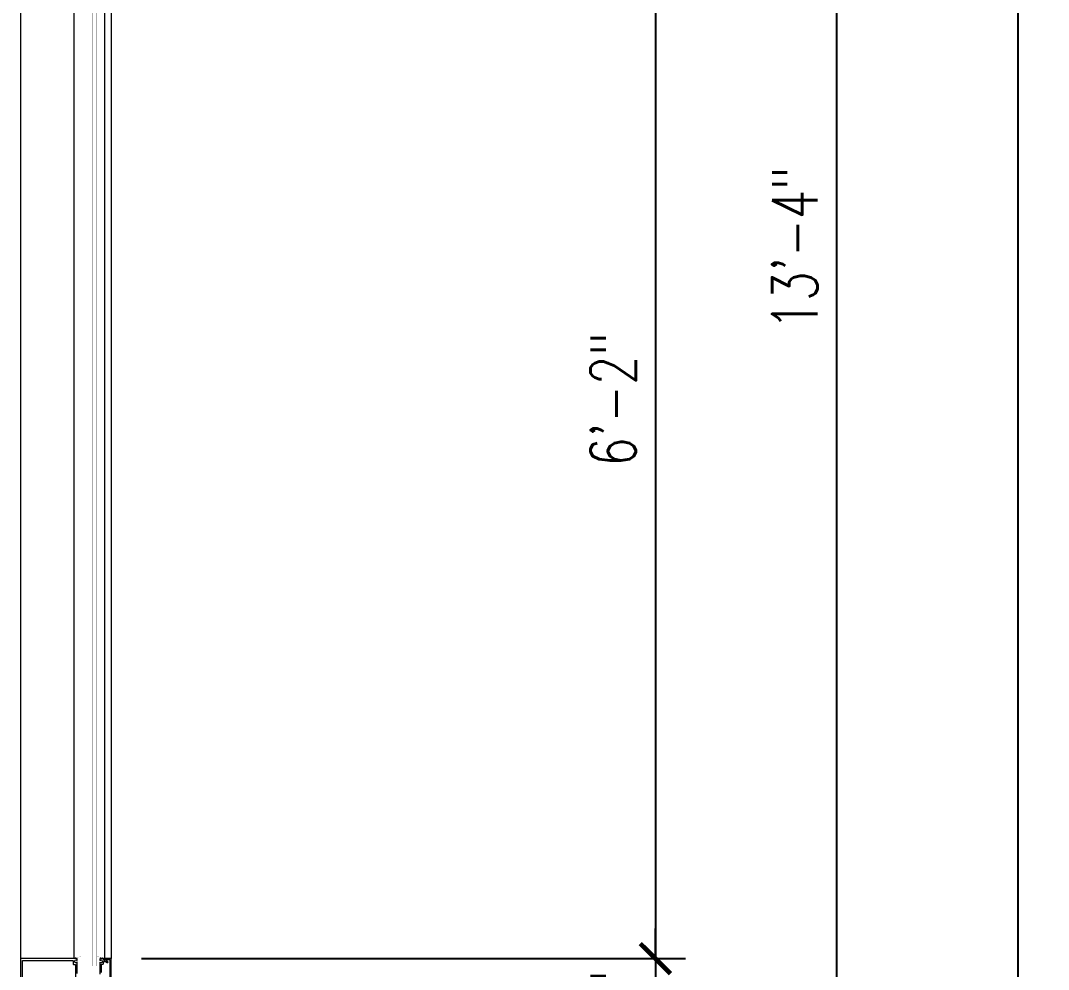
# Model space of a CAD drawing. Header units: inches. Extents: x 3850 to 5846, y -3 to 909.
# Drawn here: x 5740.9 to 5808.9, y 601.3 to 664.1 of the extents above; entities that cross this region are included whole.
import ezdxf

# ---------------------------------------------------------------- set-up
doc = ezdxf.new("R2010")
doc.units = ezdxf.units.IN
doc.header["$LTSCALE"] = 0.5
doc.header["$MEASUREMENT"] = 0
doc.layers.get('0').update_dxf_attribs({"lineweight": 18})
doc.layers.get('Defpoints').update_dxf_attribs({"color": 140, "lineweight": 18})
for name, color, linetype, lineweight in [('A-Anno-Dims', 211, 'Continuous', 18), ('A-Detl-Fine', 90, 'Continuous', 18), ('A-Detl-Medm', 31, 'Continuous', 25), ('A-Detl-Thin', 150, 'Continuous', 18), ('A-Detl-Wide', 213, 'Continuous', 50)]:
    doc.layers.add(name, color=color, linetype=linetype, lineweight=lineweight)
doc.styles.add('Arch-Dim', font='romans.shx', dxfattribs={"width": 0.75})
doc.dimstyles.new('Aec-Arch-I-96', dxfattribs={"dimscale": 96, "dimtxt": 0.09375, "dimasz": 0.0625, "dimexe": 0.0625, "dimexo": 0.0625, "dimgap": 0.03125, "dimtad": 1, "dimdec": 4, "dimzin": 3, "dimdsep": 46, "dimlunit": 4, "dimtxsty": 'Arch-Dim', "dimblk": 'ARCHTICK', "dimcen": 0.09375, "dimazin": 2, "dimtfac": 0.75, "dimtdec": 4, "dimtix": 1, "dimtmove": 2, "dimatfit": 2, "dimfxl": 1, "dimtolj": 1, "dimtzin": 0, "dimarcsym": 0})

# ---------------------------------------------------------------- blocks, each defined once
blk = doc.blocks.new('_ArchTick')
at = {"color": 0, "linetype": 'ByBlock', "const_width": 0.15}
blk.add_lwpolyline([(-0.5, -0.5), (0.5, 0.5)], dxfattribs=at)
blk = doc.blocks.new('*D239')
at = {"layer": 'A-Anno-Dims', "color": 0, "lineweight": -2, "transparency": 16777216}
for p, q in [((5748.92, 729.004), (5796.92, 729.004)), ((5794.92, 569.004), (5794.92, 729.004)), ((5748.92, 569.004), (5796.92, 569.004))]:
    blk.add_line(p, q, dxfattribs=at)
at = {"layer": 'Defpoints', "color": 0, "transparency": 16777216}
for p in [(5746.92, 729.004), (5794.92, 729.004), (5746.92, 569.004)]:
    blk.add_point(p, dxfattribs=at)
at = {"layer": 'A-Anno-Dims', "color": 0, "lineweight": -2, "transparency": 16777216, "xscale": 2, "yscale": 2, "zscale": 2}
for p, rotation in [((5794.92, 729.004), 90), ((5794.92, 569.004), 270)]:
    blk.add_blockref('_ArchTick', p, dxfattribs=dict(at, rotation=rotation))
at = {"layer": 'A-Anno-Dims', "color": 0, "transparency": 16777216, "insert": (5792.135, 649.004), "char_height": 3, "attachment_point": 5, "rotation": 90, "style": 'Arch-Dim'}
blk.add_mtext('\\A1;13\'-4"', dxfattribs=at)
blk = doc.blocks.new('*D241')
at = {"layer": 'A-Anno-Dims', "color": 0, "lineweight": -2, "transparency": 16777216}
for p, q in [((5748.92, 810.25), (5808.921, 810.25)), ((5806.921, 57), (5806.921, 810.25)), ((5748.92, 57), (5808.921, 57))]:
    blk.add_line(p, q, dxfattribs=at)
at = {"layer": 'Defpoints', "color": 0, "transparency": 16777216}
for p in [(5746.92, 810.25), (5806.921, 810.25), (5746.92, 57)]:
    blk.add_point(p, dxfattribs=at)
at = {"layer": 'A-Anno-Dims', "color": 0, "lineweight": -2, "transparency": 16777216, "xscale": 2, "yscale": 2, "zscale": 2}
for p, rotation in [((5806.921, 810.25), 90), ((5806.921, 57), 270)]:
    blk.add_blockref('_ArchTick', p, dxfattribs=dict(at, rotation=rotation))
at = {"layer": 'A-Anno-Dims', "color": 0, "transparency": 16777216, "insert": (5803.296, 433.625), "char_height": 3, "attachment_point": 5, "rotation": 90, "style": 'Arch-Dim'}
blk.add_mtext('\\A1;62\'-9{\\H0.750000x;\\S1/4;}"', dxfattribs=at)
blk = doc.blocks.new('*D250')
at = {"layer": 'A-Detl-Wide', "color": 0, "lineweight": -2, "transparency": 16777216}
for p, q in [((5748.92, 676.003), (5784.92, 676.003)), ((5782.92, 676.003), (5782.92, 602)), ((5748.92, 602), (5784.92, 602))]:
    blk.add_line(p, q, dxfattribs=at)
at = {"layer": 'Defpoints', "color": 0, "transparency": 16777216}
for p in [(5746.92, 676.003), (5746.92, 602), (5782.92, 602)]:
    blk.add_point(p, dxfattribs=at)
at = {"layer": 'A-Detl-Wide', "color": 0, "lineweight": -2, "transparency": 16777216, "xscale": 2, "yscale": 2, "zscale": 2}
for p, rotation in [((5782.92, 676.003), 90), ((5782.92, 602), 270)]:
    blk.add_blockref('_ArchTick', p, dxfattribs=dict(at, rotation=rotation))
at = {"layer": 'A-Detl-Wide', "color": 0, "transparency": 16777216, "insert": (5780.134, 639.001), "char_height": 3, "attachment_point": 5, "rotation": 90, "style": 'Arch-Dim'}
blk.add_mtext('\\A1;6\'-2"', dxfattribs=at)
blk = doc.blocks.new('*D251')
at = {"layer": 'A-Detl-Wide', "color": 0, "lineweight": -2, "transparency": 16777216}
for p, q in [((5782.92, 602), (5782.92, 604)), ((5748.92, 602), (5784.92, 602)), ((5782.92, 602), (5782.92, 597)), ((5748.92, 597), (5784.92, 597)), ((5782.92, 597), (5782.92, 595))]:
    blk.add_line(p, q, dxfattribs=at)
at = {"layer": 'Defpoints', "color": 0, "transparency": 16777216}
for p in [(5746.92, 602), (5746.92, 597), (5782.92, 597)]:
    blk.add_point(p, dxfattribs=at)
at = {"layer": 'A-Detl-Wide', "color": 0, "lineweight": -2, "transparency": 16777216, "xscale": 2, "yscale": 2, "zscale": 2}
for p, rotation in [((5782.92, 602), 270), ((5782.92, 597), 90)]:
    blk.add_blockref('_ArchTick', p, dxfattribs=dict(at, rotation=rotation))
at = {"layer": 'A-Detl-Wide', "color": 0, "transparency": 16777216, "insert": (5780.134, 599.5), "char_height": 3, "attachment_point": 5, "rotation": 90, "style": 'Arch-Dim'}
blk.add_mtext('\\A1;5"', dxfattribs=at)

msp = doc.modelspace()

# ---------------------------------------------------------------- linework, layer by layer
at = {"layer": 'A-Detl-Fine'}
for p, q in [((5744.43764, 675.94311), (5744.43796, 602.05899)), ((5746.46978, 675.94311), (5746.4701, 602.05899)), ((5744.43796, 602.05899), (5744.43796, 601.99998)), ((5746.4701, 602.05899), (5746.4701, 601.9982))]:
    msp.add_line(p, q, dxfattribs=at)
at = {"layer": 'A-Detl-Fine', "const_width": 0.01111}
for points in [[(5744.96566, 602.13377), (5744.43796, 602.05899)], [(5745.94239, 602.13377), (5746.4701, 602.05899)], [(5744.72135, 601.53129), (5744.96566, 601.53129)], [(5746.18671, 601.53129), (5745.94239, 601.53129)]]:
    msp.add_lwpolyline(points, dxfattribs=at)
at = {"layer": 'A-Detl-Medm', "linetype": 'Continuous', "const_width": 0.01111}
for points in [[(5744.96542, 601.51137), (5744.9651, 676.49074)], [(5745.20971, 601.51137), (5745.2094, 676.49074)], [(5745.69801, 676.49074), (5745.69832, 601.51137)], [(5745.94232, 676.49074), (5745.94264, 601.51137)], [(5744.96542, 601.51137), (5745.94264, 601.51137)], [(5745.20971, 601.75567), (5745.69832, 601.75567)]]:
    msp.add_lwpolyline(points, dxfattribs=at)
at = {"layer": 'A-Detl-Thin'}
for p, q in [((5740.91923, 676.00212), (5740.91969, 602.00027)), ((5746.91955, 676.00212), (5746.91986, 601.99998)), ((5746.48598, 601.99994), (5746.45641, 601.99193)), ((5746.48598, 601.99998), (5746.48598, 601.99994))]:
    msp.add_line(p, q, dxfattribs=at)
for points in [[(5744.66986, 601.01298), (5744.66986, 601.35998), (5744.65486, 601.37498), (5744.66986, 601.38998), (5744.66986, 601.74198, 0.6693765), (5744.64422, 601.75255, -0.19977293), (5744.58037, 601.72598), (5744.56986, 601.72598, -0.41421356), (5744.51986, 601.77598), (5744.51986, 601.86398, -0.41421356), (5744.56986, 601.91398), (5744.58037, 601.91398, -0.19977293), (5744.64422, 601.88741, 0.6693765), (5744.66986, 601.89798), (5744.66986, 601.97998, 0.41421356), (5744.64986, 601.99998), (5740.9192, 601.99998), (5740.91918, 596.99998)], [(5746.26986, 601.07498), (5746.26986, 601.62598), (5746.34586, 601.62598, 0.41421356), (5746.40586, 601.68598), (5746.40586, 601.79998), (5746.54069, 601.79998), (5746.64586, 601.73926, 1), (5746.68586, 601.80854), (5746.50323, 601.91398, -0.84909046), (5746.40586, 601.92998), (5746.40586, 601.96998, 0.41421356), (5746.37586, 601.99998), (5746.18986, 601.99998, 0.41421356), (5746.16986, 601.97998), (5746.16986, 601.89798, 0.6693765), (5746.1955, 601.88741, -0.19977293), (5746.25935, 601.91398), (5746.26986, 601.91398, -0.41421356), (5746.31986, 601.86398), (5746.31986, 601.77598, -0.41421356), (5746.26986, 601.72598), (5746.25935, 601.72598, -0.19977293), (5746.1955, 601.75255, 0.6693765), (5746.16986, 601.74198), (5746.16986, 600.97498)]]:
    msp.add_lwpolyline(points, format="xyb", dxfattribs=at)
for points in [[(5744.41486, 597.37998, 0.41421356), (5744.39486, 597.35998), (5744.39486, 597.15498, -0.41421356), (5744.36486, 597.12498), (5741.04418, 597.12498), (5741.04418, 601.87498), (5744.36486, 601.87498, -0.41421356), (5744.39486, 601.84498), (5744.39486, 601.63998, 0.41421356), (5744.41486, 601.61998), (5744.54486, 601.61998), (5744.54486, 597.37998)], [(5746.49586, 601.93798), (5746.81986, 601.93798), (5746.81986, 597.06198), (5746.49586, 597.06198), (5746.49586, 597.07998, 1), (5746.41586, 597.07998), (5746.41586, 597.05998, 0.41421356), (5746.47586, 596.99998), (5746.91986, 596.99998), (5746.91986, 601.99998), (5746.47586, 601.99998, 0.41421356), (5746.41586, 601.93998), (5746.41586, 601.91998, 1), (5746.49586, 601.91998)]]:
    msp.add_lwpolyline(points, format="xyb", close=True, dxfattribs=at)

# ---------------------------------------------------------------- dimensions: what is measured, and where the dimension line sits
at = {"layer": 'A-Anno-Dims'}
for base, p1, p2, picture, middle in [((5806.92053, 810.24998), (5746.91997, 57.00008), (5746.91997, 810.24998), '*D241', (5803.29553, 433.62503)), ((5794.92031, 729.00438), (5746.91997, 569.00438), (5746.91997, 729.00438), '*D239', (5792.13459, 649.00438))]:
    dim = msp.add_linear_dim(base=base, p1=p1, p2=p2, angle=90, dimstyle='Aec-Arch-I-96', override={"dimscale": 32}, dxfattribs=at)
    dim.commit()
    dim.dimension.update_dxf_attribs({"geometry": picture, "text_midpoint": middle})
at = {"layer": 'A-Detl-Wide'}
for base, p1, p2, picture, middle in [((5782.92008, 601.99998), (5746.91986, 676.00268), (5746.91986, 601.99998), '*D250', (5780.13437, 639.00133)), ((5782.92008, 596.99998), (5746.91986, 601.99998), (5746.91986, 596.99998), '*D251', (5780.13437, 599.49998))]:
    dim = msp.add_linear_dim(base=base, p1=p1, p2=p2, angle=90, dimstyle='Aec-Arch-I-96', override={"dimscale": 32}, dxfattribs=at)
    dim.commit()
    dim.dimension.update_dxf_attribs({"geometry": picture, "text_midpoint": middle})

doc.saveas('drawing.dxf')
